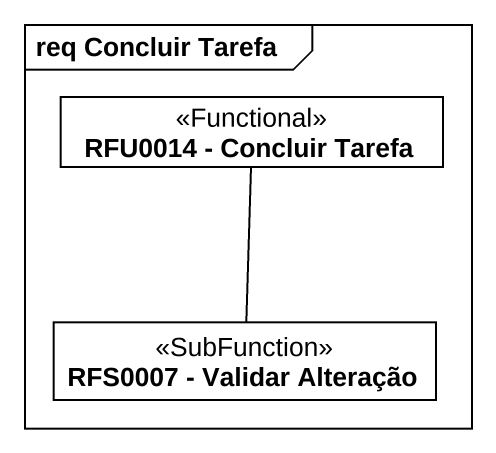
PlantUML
@startuml
mainframe req Concluir Tarefa
hide circle
hide empty members
class "RFU0014 - Concluir Tarefa" as RFU0014_Concluir_Tarefa <<Functional>>
class "RFS0007 - Validar Alteração" as RFS0007_Validar_Alteração <<SubFunction>>
RFU0014_Concluir_Tarefa -- RFS0007_Validar_Alteração
@enduml
